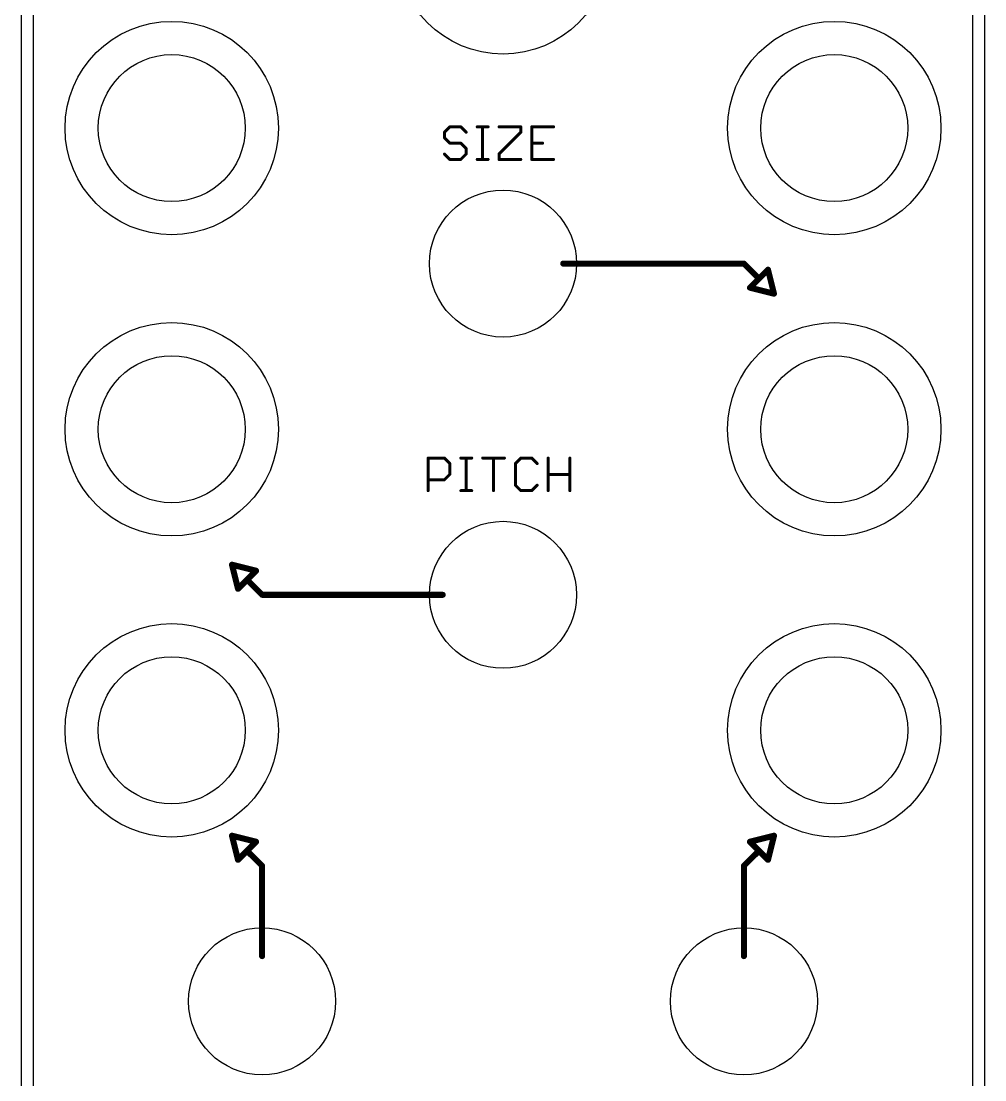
# Model space of a CAD drawing. Extents: x 0 to 41, y 0 to 128.
# Drawn here: x 0 to 40.64, y 43.04 to 87.7 of the extents above; entities that cross this region are included whole.
import ezdxf

# ---------------------------------------------------------------- set-up
doc = ezdxf.new("R2010")
doc.units = 0
doc.layers.add('20', color=7, linetype='CONTINUOUS')
doc.layers.add('25', color=253, linetype='CONTINUOUS')

msp = doc.modelspace()

# ---------------------------------------------------------------- linework, layer by layer
at = {"layer": '20'}
for p, q in [((0, 128.5), (0, 0)), ((40.64, 0), (40.64, 128.5)), ((0.5, 119.7), (0.5, 8.8)), ((40.14, 8.8), (40.14, 119.7))]:
    msp.add_line(p, q, dxfattribs=at)
for centre, radius in [((20.32, 90.805), 4.5), ((6.35, 83.185), 4.5), ((34.29, 83.185), 4.5), ((6.35, 83.185), 3.1), ((34.29, 83.185), 3.1), ((20.32, 77.47), 3.1), ((6.35, 70.485), 4.5), ((34.29, 70.485), 4.5), ((6.35, 70.485), 3.1), ((34.29, 70.485), 3.1), ((20.32, 63.5), 3.1), ((6.35, 57.785), 4.5), ((34.29, 57.785), 4.5), ((6.35, 57.785), 3.1), ((34.29, 57.785), 3.1), ((10.16, 46.355), 3.1), ((30.48, 46.355), 3.1)]:
    msp.add_circle(centre, radius, dxfattribs=at)
at = {"layer": '25'}
for points, const_width in [([(18.0804, 83.2377), (17.8513, 83.0086)], 0.127), ([(18.0804, 83.2377), (17.8513, 83.0086)], 0.127), ([(17.8513, 83.0086), (17.8513, 82.7796)], 0.127), ([(17.8513, 83.0086), (17.8513, 82.7796)], 0.127), ([(18.5384, 83.2377), (18.0804, 83.2377)], 0.127), ([(18.5384, 83.2377), (18.0804, 83.2377)], 0.127), ([(18.7675, 83.0086), (18.5384, 83.2377)], 0.127), ([(18.7675, 83.0086), (18.5384, 83.2377)], 0.127), ([(19.2325, 83.2377), (19.6906, 83.2377)], 0.127), ([(19.2325, 83.2377), (19.6906, 83.2377)], 0.127), ([(19.4615, 81.8635), (19.4615, 83.2377)], 0.127), ([(19.4615, 81.8635), (19.4615, 83.2377)], 0.127), ([(20.1533, 83.2377), (21.0694, 83.2377)], 0.127), ([(20.1533, 83.2377), (21.0694, 83.2377)], 0.127), ([(21.0694, 83.0086), (20.1533, 82.0925)], 0.127), ([(21.0694, 83.0086), (20.1533, 82.0925)], 0.127), ([(21.0694, 83.2377), (21.0694, 83.0086)], 0.127), ([(21.0694, 83.2377), (21.0694, 83.0086)], 0.127), ([(22.4506, 83.2377), (21.5345, 83.2377)], 0.127), ([(21.5345, 83.2377), (21.5345, 81.8635)], 0.127), ([(22.4506, 83.2377), (21.5345, 83.2377)], 0.127), ([(21.5345, 83.2377), (21.5345, 81.8635)], 0.127), ([(17.8513, 82.7796), (18.0804, 82.5506)], 0.127), ([(17.8513, 82.7796), (18.0804, 82.5506)], 0.127), ([(18.0804, 82.5506), (18.5384, 82.5506)], 0.127), ([(18.0804, 82.5506), (18.5384, 82.5506)], 0.127), ([(18.5384, 82.5506), (18.7675, 82.3216)], 0.127), ([(18.5384, 82.5506), (18.7675, 82.3216)], 0.127), ([(21.5345, 82.5506), (21.9925, 82.5506)], 0.127), ([(21.5345, 82.5506), (21.9925, 82.5506)], 0.127), ([(18.7675, 82.3216), (18.7675, 82.0925)], 0.127), ([(18.7675, 82.3216), (18.7675, 82.0925)], 0.127), ([(18.0804, 81.8635), (17.8513, 82.0925)], 0.127), ([(18.0804, 81.8635), (17.8513, 82.0925)], 0.127), ([(18.5384, 81.8635), (18.0804, 81.8635)], 0.127), ([(18.5384, 81.8635), (18.0804, 81.8635)], 0.127), ([(18.7675, 82.0925), (18.5384, 81.8635)], 0.127), ([(18.7675, 82.0925), (18.5384, 81.8635)], 0.127), ([(19.2325, 81.8635), (19.6906, 81.8635)], 0.127), ([(19.2325, 81.8635), (19.6906, 81.8635)], 0.127), ([(20.1533, 82.0925), (20.1533, 81.8635)], 0.127), ([(20.1533, 82.0925), (20.1533, 81.8635)], 0.127), ([(20.1533, 81.8635), (21.0694, 81.8635)], 0.127), ([(20.1533, 81.8635), (21.0694, 81.8635)], 0.127), ([(21.5345, 81.8635), (22.4506, 81.8635)], 0.127), ([(21.5345, 81.8635), (22.4506, 81.8635)], 0.127), ([(22.86, 77.47), (30.48, 77.47)], 0.254), ([(30.48, 77.47), (31.115, 76.835)], 0.254), ([(31.496, 77.216), (31.115, 76.835)], 0.254), ([(31.75, 76.2), (31.496, 77.216)], 0.254), ([(31.115, 76.835), (30.734, 76.454)], 0.254), ([(30.734, 76.454), (31.75, 76.2)], 0.254), ([(17.1607, 67.8935), (17.1607, 69.2677)], 0.127), ([(17.1607, 69.2677), (17.8478, 69.2677)], 0.127), ([(17.8478, 69.2677), (18.0769, 69.0386)], 0.127), ([(18.5419, 69.2677), (19, 69.2677)], 0.127), ([(18.771, 67.8935), (18.771, 69.2677)], 0.127), ([(19.4627, 69.2677), (20.3788, 69.2677)], 0.127), ([(19.9208, 67.8935), (19.9208, 69.2677)], 0.127), ([(21.0729, 69.2677), (20.8439, 69.0386)], 0.127), ([(21.531, 69.2677), (21.0729, 69.2677)], 0.127), ([(21.76, 69.0386), (21.531, 69.2677)], 0.127), ([(22.2251, 67.8935), (22.2251, 69.2677)], 0.127), ([(23.1412, 69.2677), (23.1412, 67.8935)], 0.127), ([(18.0769, 69.0386), (18.0769, 68.5806)], 0.127), ([(20.8439, 69.0386), (20.8439, 68.1225)], 0.127), ([(17.8478, 68.3516), (17.1607, 68.3516)], 0.127), ([(18.0769, 68.5806), (17.8478, 68.3516)], 0.127), ([(22.2251, 68.5806), (23.1412, 68.5806)], 0.127), ([(18.5419, 67.8935), (19, 67.8935)], 0.127), ([(20.8439, 68.1225), (21.0729, 67.8935)], 0.127), ([(21.0729, 67.8935), (21.531, 67.8935)], 0.127), ([(21.531, 67.8935), (21.76, 68.1225)], 0.127), ([(8.89, 64.77), (9.906, 64.516)], 0.254), ([(9.144, 63.754), (8.89, 64.77)], 0.254), ([(9.906, 64.516), (9.525, 64.135)], 0.254), ([(9.525, 64.135), (9.144, 63.754)], 0.254), ([(10.16, 63.5), (9.525, 64.135)], 0.254), ([(17.78, 63.5), (10.16, 63.5)], 0.254), ([(8.89, 53.34), (9.906, 53.086)], 0.254), ([(9.144, 52.324), (8.89, 53.34)], 0.254), ([(9.906, 53.086), (9.525, 52.705)], 0.254), ([(30.734, 53.086), (31.75, 53.34)], 0.254), ([(31.115, 52.705), (30.734, 53.086)], 0.254), ([(31.75, 53.34), (31.496, 52.324)], 0.254), ([(9.525, 52.705), (9.144, 52.324)], 0.254), ([(9.525, 52.705), (10.16, 52.07)], 0.254), ([(30.48, 52.07), (31.115, 52.705)], 0.254), ([(31.496, 52.324), (31.115, 52.705)], 0.254), ([(10.16, 48.26), (10.16, 52.07)], 0.254), ([(30.48, 48.26), (30.48, 52.07)], 0.254)]:
    msp.add_lwpolyline(points, dxfattribs=dict(at, const_width=const_width))
for points, const_width in [([(17.8831, 83.0086, 1), (17.8196, 83.0086)], 0.0635), ([(17.8831, 83.0086, 1), (17.8196, 83.0086)], 0.0635), ([(17.8289, 83.0311, 1), (17.8738, 82.9862)], 0.0635), ([(17.8289, 83.0311, 1), (17.8738, 82.9862)], 0.0635), ([(18.0804, 83.2694, 1), (18.0804, 83.2059)], 0.0635), ([(18.0804, 83.2694, 1), (18.0804, 83.2059)], 0.0635), ([(18.1028, 83.2152, 1), (18.0579, 83.2601)], 0.0635), ([(18.1028, 83.2152, 1), (18.0579, 83.2601)], 0.0635), ([(18.5609, 83.2601, 1), (18.516, 83.2152)], 0.0635), ([(18.5609, 83.2601, 1), (18.516, 83.2152)], 0.0635), ([(18.5384, 83.2059, 1), (18.5384, 83.2694)], 0.0635), ([(18.5384, 83.2059, 1), (18.5384, 83.2694)], 0.0635), ([(18.745, 82.9862, 1), (18.7899, 83.0311)], 0.0635), ([(18.745, 82.9862, 1), (18.7899, 83.0311)], 0.0635), ([(19.2325, 83.2694, 1), (19.2325, 83.2059)], 0.0635), ([(19.2325, 83.2694, 1), (19.2325, 83.2059)], 0.0635), ([(19.4933, 83.2377, 1), (19.4298, 83.2377)], 0.0635), ([(19.4933, 83.2377, 1), (19.4298, 83.2377)], 0.0635), ([(19.6906, 83.2059, 1), (19.6906, 83.2694)], 0.0635), ([(19.6906, 83.2059, 1), (19.6906, 83.2694)], 0.0635), ([(20.1533, 83.2694, 1), (20.1533, 83.2059)], 0.0635), ([(20.1533, 83.2694, 1), (20.1533, 83.2059)], 0.0635), ([(21.1012, 83.2377, 1), (21.0377, 83.2377)], 0.0635), ([(21.1012, 83.2377, 1), (21.0377, 83.2377)], 0.0635), ([(21.0919, 82.9862, 1), (21.047, 83.0311)], 0.0635), ([(21.0919, 82.9862, 1), (21.047, 83.0311)], 0.0635), ([(21.0694, 83.2059, 1), (21.0694, 83.2694)], 0.0635), ([(21.0694, 83.2059, 1), (21.0694, 83.2694)], 0.0635), ([(21.5345, 83.2694, 1), (21.5345, 83.2059)], 0.0635), ([(21.5662, 83.2377, 1), (21.5027, 83.2377)], 0.0635), ([(21.5345, 83.2694, 1), (21.5345, 83.2059)], 0.0635), ([(21.5662, 83.2377, 1), (21.5027, 83.2377)], 0.0635), ([(22.4506, 83.2059, 1), (22.4506, 83.2694)], 0.0635), ([(22.4506, 83.2059, 1), (22.4506, 83.2694)], 0.0635), ([(17.8738, 82.8021, 1), (17.8289, 82.7572)], 0.0635), ([(17.8738, 82.8021, 1), (17.8289, 82.7572)], 0.0635), ([(17.8196, 82.7796, 1), (17.8831, 82.7796)], 0.0635), ([(17.8196, 82.7796, 1), (17.8831, 82.7796)], 0.0635), ([(18.0804, 82.5823, 1), (18.0804, 82.5188)], 0.0635), ([(18.0804, 82.5823, 1), (18.0804, 82.5188)], 0.0635), ([(18.0579, 82.5281, 1), (18.1028, 82.573)], 0.0635), ([(18.0579, 82.5281, 1), (18.1028, 82.573)], 0.0635), ([(18.5609, 82.573, 1), (18.516, 82.5281)], 0.0635), ([(18.5609, 82.573, 1), (18.516, 82.5281)], 0.0635), ([(18.5384, 82.5188, 1), (18.5384, 82.5823)], 0.0635), ([(18.5384, 82.5188, 1), (18.5384, 82.5823)], 0.0635), ([(21.0377, 83.0086, 1), (21.1012, 83.0086)], 0.0635), ([(21.0377, 83.0086, 1), (21.1012, 83.0086)], 0.0635), ([(21.5345, 82.5823, 1), (21.5345, 82.5188)], 0.0635), ([(21.5345, 82.5823, 1), (21.5345, 82.5188)], 0.0635), ([(21.9925, 82.5188, 1), (21.9925, 82.5823)], 0.0635), ([(21.9925, 82.5188, 1), (21.9925, 82.5823)], 0.0635), ([(18.7992, 82.3216, 1), (18.7357, 82.3216)], 0.0635), ([(18.7992, 82.3216, 1), (18.7357, 82.3216)], 0.0635), ([(18.745, 82.2991, 1), (18.7899, 82.344)], 0.0635), ([(18.745, 82.2991, 1), (18.7899, 82.344)], 0.0635), ([(17.8738, 82.115, 1), (17.8289, 82.0701)], 0.0635), ([(17.8738, 82.115, 1), (17.8289, 82.0701)], 0.0635), ([(18.0804, 81.8953, 1), (18.0804, 81.8317)], 0.0635), ([(18.0804, 81.8953, 1), (18.0804, 81.8317)], 0.0635), ([(18.0579, 81.841, 1), (18.1028, 81.886)], 0.0635), ([(18.0579, 81.841, 1), (18.1028, 81.886)], 0.0635), ([(18.516, 81.886, 1), (18.5609, 81.841)], 0.0635), ([(18.516, 81.886, 1), (18.5609, 81.841)], 0.0635), ([(18.5384, 81.8317, 1), (18.5384, 81.8953)], 0.0635), ([(18.5384, 81.8317, 1), (18.5384, 81.8953)], 0.0635), ([(18.7357, 82.0925, 1), (18.7992, 82.0925)], 0.0635), ([(18.7357, 82.0925, 1), (18.7992, 82.0925)], 0.0635), ([(18.7899, 82.0701, 1), (18.745, 82.115)], 0.0635), ([(18.7899, 82.0701, 1), (18.745, 82.115)], 0.0635), ([(19.2325, 81.8953, 1), (19.2325, 81.8317)], 0.0635), ([(19.2325, 81.8953, 1), (19.2325, 81.8317)], 0.0635), ([(19.4298, 81.8635, 1), (19.4933, 81.8635)], 0.0635), ([(19.4298, 81.8635, 1), (19.4933, 81.8635)], 0.0635), ([(19.6906, 81.8317, 1), (19.6906, 81.8953)], 0.0635), ([(19.6906, 81.8317, 1), (19.6906, 81.8953)], 0.0635), ([(20.1533, 81.8953, 1), (20.1533, 81.8317)], 0.0635), ([(20.1533, 81.8953, 1), (20.1533, 81.8317)], 0.0635), ([(20.1308, 82.115, 1), (20.1758, 82.0701)], 0.0635), ([(20.1308, 82.115, 1), (20.1758, 82.0701)], 0.0635), ([(20.1851, 82.0925, 1), (20.1216, 82.0925)], 0.0635), ([(20.1851, 82.0925, 1), (20.1216, 82.0925)], 0.0635), ([(20.1216, 81.8635, 1), (20.1851, 81.8635)], 0.0635), ([(20.1216, 81.8635, 1), (20.1851, 81.8635)], 0.0635), ([(21.0694, 81.8317, 1), (21.0694, 81.8953)], 0.0635), ([(21.0694, 81.8317, 1), (21.0694, 81.8953)], 0.0635), ([(21.5345, 81.8953, 1), (21.5345, 81.8317)], 0.0635), ([(21.5345, 81.8953, 1), (21.5345, 81.8317)], 0.0635), ([(21.5027, 81.8635, 1), (21.5662, 81.8635)], 0.0635), ([(21.5027, 81.8635, 1), (21.5662, 81.8635)], 0.0635), ([(22.4506, 81.8317, 1), (22.4506, 81.8953)], 0.0635), ([(22.4506, 81.8317, 1), (22.4506, 81.8953)], 0.0635), ([(22.86, 77.5335, 1), (22.86, 77.4065)], 0.127), ([(30.5249, 77.5149, 1), (30.4351, 77.4251)], 0.127), ([(30.48, 77.4065, 1), (30.48, 77.5335)], 0.127), ([(31.5576, 77.2314, 1), (31.4344, 77.2006)], 0.127), ([(31.5409, 77.1711, 1), (31.4511, 77.2609)], 0.127), ([(31.0701, 76.8799, 1), (31.1599, 76.7901)], 0.127), ([(31.1599, 76.7901, 1), (31.0701, 76.8799)], 0.127), ([(31.0701, 76.7901, 1), (31.1599, 76.8799)], 0.127), ([(30.7494, 76.5156, 1), (30.7186, 76.3924)], 0.127), ([(30.6891, 76.4989, 1), (30.7789, 76.4091)], 0.127), ([(31.6884, 76.1846, 1), (31.8116, 76.2154)], 0.127), ([(31.7346, 76.1384, 1), (31.7654, 76.2616)], 0.127), ([(17.1607, 69.2994, 1), (17.1607, 69.2359)], 0.0635), ([(17.1925, 69.2677, 1), (17.129, 69.2677)], 0.0635), ([(17.8703, 69.2901, 1), (17.8254, 69.2452)], 0.0635), ([(17.8478, 69.2359, 1), (17.8478, 69.2994)], 0.0635), ([(18.5419, 69.2994, 1), (18.5419, 69.2359)], 0.0635), ([(18.8027, 69.2677, 1), (18.7392, 69.2677)], 0.0635), ([(19, 69.2359, 1), (19, 69.2994)], 0.0635), ([(19.4627, 69.2994, 1), (19.4627, 69.2359)], 0.0635), ([(19.9525, 69.2677, 1), (19.889, 69.2677)], 0.0635), ([(20.3788, 69.2359, 1), (20.3788, 69.2994)], 0.0635), ([(21.0729, 69.2994, 1), (21.0729, 69.2359)], 0.0635), ([(21.0954, 69.2452, 1), (21.0505, 69.2901)], 0.0635), ([(21.5534, 69.2901, 1), (21.5085, 69.2452)], 0.0635), ([(21.531, 69.2359, 1), (21.531, 69.2994)], 0.0635), ([(22.2568, 69.2677, 1), (22.1933, 69.2677)], 0.0635), ([(23.1729, 69.2677, 1), (23.1094, 69.2677)], 0.0635), ([(18.1086, 69.0386, 1), (18.0451, 69.0386)], 0.0635), ([(18.0544, 69.0162, 1), (18.0993, 69.0611)], 0.0635), ([(20.8756, 69.0386, 1), (20.8121, 69.0386)], 0.0635), ([(20.8214, 69.0611, 1), (20.8663, 69.0162)], 0.0635), ([(21.7376, 69.0162, 1), (21.7825, 69.0611)], 0.0635), ([(17.1607, 68.3833, 1), (17.1607, 68.3198)], 0.0635), ([(17.8254, 68.374, 1), (17.8703, 68.3291)], 0.0635), ([(17.8478, 68.3198, 1), (17.8478, 68.3833)], 0.0635), ([(18.0451, 68.5806, 1), (18.1086, 68.5806)], 0.0635), ([(18.0993, 68.5581, 1), (18.0544, 68.603)], 0.0635), ([(22.2251, 68.6123, 1), (22.2251, 68.5488)], 0.0635), ([(23.1412, 68.5488, 1), (23.1412, 68.6123)], 0.0635), ([(17.129, 67.8935, 1), (17.1925, 67.8935)], 0.0635), ([(18.5419, 67.9253, 1), (18.5419, 67.8618)], 0.0635), ([(18.7392, 67.8935, 1), (18.8027, 67.8935)], 0.0635), ([(19, 67.8618, 1), (19, 67.9253)], 0.0635), ([(19.889, 67.8935, 1), (19.9525, 67.8935)], 0.0635), ([(20.8663, 68.145, 1), (20.8214, 68.1001)], 0.0635), ([(20.8121, 68.1225, 1), (20.8756, 68.1225)], 0.0635), ([(21.0729, 67.9253, 1), (21.0729, 67.8618)], 0.0635), ([(21.0505, 67.871, 1), (21.0954, 67.916)], 0.0635), ([(21.5085, 67.916, 1), (21.5534, 67.871)], 0.0635), ([(21.531, 67.8618, 1), (21.531, 67.9253)], 0.0635), ([(21.7825, 68.1001, 1), (21.7376, 68.145)], 0.0635), ([(22.1933, 67.8935, 1), (22.2568, 67.8935)], 0.0635), ([(23.1094, 67.8935, 1), (23.1729, 67.8935)], 0.0635), ([(8.9054, 64.8316, 1), (8.8746, 64.7084)], 0.127), ([(8.9516, 64.7854, 1), (8.8284, 64.7546)], 0.127), ([(9.9509, 64.4711, 1), (9.8611, 64.5609)], 0.127), ([(9.8906, 64.4544, 1), (9.9214, 64.5776)], 0.127), ([(9.0991, 63.7989, 1), (9.1889, 63.7091)], 0.127), ([(9.5699, 64.1799, 1), (9.4801, 64.0901)], 0.127), ([(9.4801, 64.1799, 1), (9.5699, 64.0901)], 0.127), ([(9.5699, 64.0901, 1), (9.4801, 64.1799)], 0.127), ([(9.0824, 63.7386, 1), (9.2056, 63.7694)], 0.127), ([(10.16, 63.5635, 1), (10.16, 63.4365)], 0.127), ([(10.1151, 63.4551, 1), (10.2049, 63.5449)], 0.127), ([(17.78, 63.4365, 1), (17.78, 63.5635)], 0.127), ([(8.9054, 53.4016, 1), (8.8746, 53.2784)], 0.127), ([(8.9516, 53.3554, 1), (8.8284, 53.3246)], 0.127), ([(9.9509, 53.0411, 1), (9.8611, 53.1309)], 0.127), ([(9.8906, 53.0244, 1), (9.9214, 53.1476)], 0.127), ([(30.7789, 53.1309, 1), (30.6891, 53.0411)], 0.127), ([(30.7186, 53.1476, 1), (30.7494, 53.0244)], 0.127), ([(31.8116, 53.3246, 1), (31.6884, 53.3554)], 0.127), ([(31.7654, 53.2784, 1), (31.7346, 53.4016)], 0.127), ([(9.5699, 52.7499, 1), (9.4801, 52.6601)], 0.127), ([(9.4801, 52.7499, 1), (9.5699, 52.6601)], 0.127), ([(9.5699, 52.6601, 1), (9.4801, 52.7499)], 0.127), ([(31.1599, 52.7499, 1), (31.0701, 52.6601)], 0.127), ([(31.1599, 52.6601, 1), (31.0701, 52.7499)], 0.127), ([(31.0701, 52.6601, 1), (31.1599, 52.7499)], 0.127), ([(9.0991, 52.3689, 1), (9.1889, 52.2791)], 0.127), ([(9.0824, 52.3086, 1), (9.2056, 52.3394)], 0.127), ([(31.4344, 52.3394, 1), (31.5576, 52.3086)], 0.127), ([(31.4511, 52.2791, 1), (31.5409, 52.3689)], 0.127), ([(10.2235, 52.07, 1), (10.0965, 52.07)], 0.127), ([(10.1151, 52.0251, 1), (10.2049, 52.1149)], 0.127), ([(30.5435, 52.07, 1), (30.4165, 52.07)], 0.127), ([(30.4351, 52.1149, 1), (30.5249, 52.0251)], 0.127), ([(10.0965, 48.26, 1), (10.2235, 48.26)], 0.127), ([(30.4165, 48.26, 1), (30.5435, 48.26)], 0.127)]:
    msp.add_lwpolyline(points, format="xyb", dxfattribs=dict(at, const_width=const_width))

doc.saveas('drawing.dxf')
